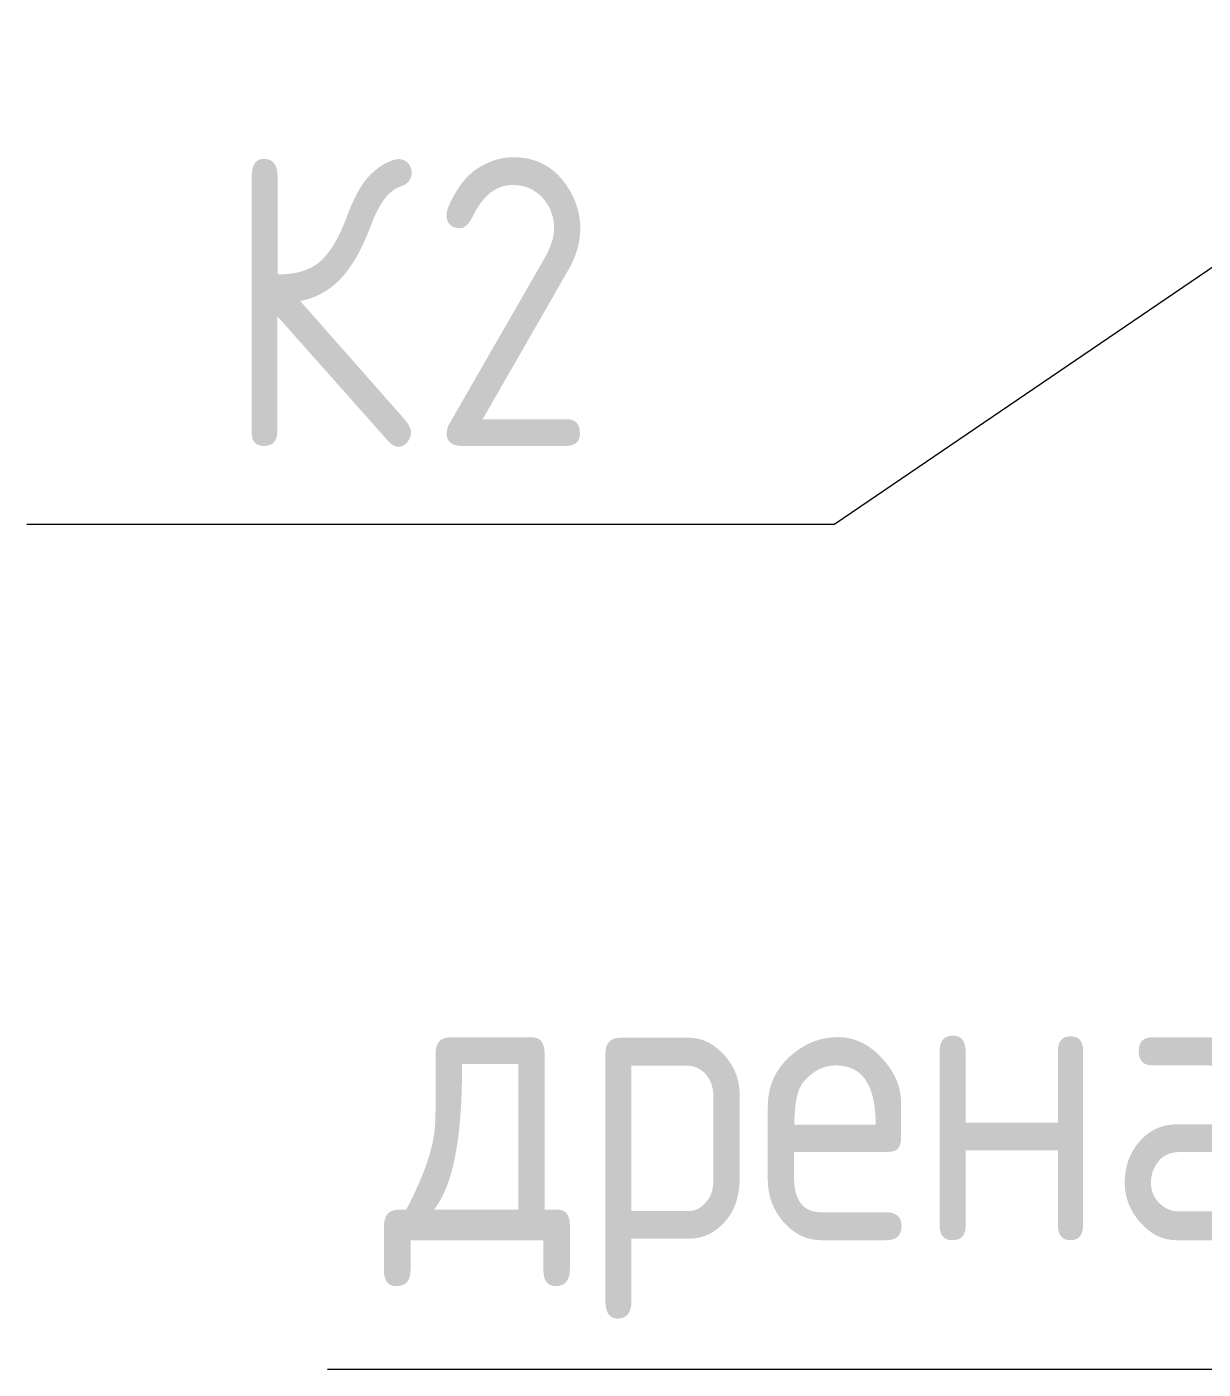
# Model space of a CAD drawing. Header units: millimetres. Extents: x -88595 to 880822, y -1054509 to -148035.
# Drawn here: x 430146 to 431165, y -245897 to -244734 of the extents above; entities that cross this region are included whole.
import ezdxf

# ---------------------------------------------------------------- set-up
doc = ezdxf.new("R2010")
doc.units = ezdxf.units.MM
doc.layers.add('Аннотация', color=7, linetype='Continuous', lineweight=20)
doc.layers.add('Марки', color=7, linetype='Continuous', lineweight=20)
doc.styles.add('$5$GOST Common', font='GOST_Common.ttf', dxfattribs={"width": 0.9, "height": 250})

# ---------------------------------------------------------------- blocks, each defined once
blk = doc.blocks.new('$0$ADSK_M_Оборудование1 - ADSK_Марка_15-3198495-В_Координация_3 этаж ОВ3')
at = {"layer": 'Марки'}
blk.add_line((-3.5, 0), (3.5, 0), dxfattribs=at)
blk = doc.blocks.new('$0$ADSK_Аннотация_Текст_сВыноской - Текст с выноской-3264166-В_Координация_3 этаж ОВ3')
at = {"layer": 'Аннотация'}
blk.add_line((-8, 0), (8, 0), dxfattribs=at)

msp = doc.modelspace()

# ---------------------------------------------------------------- linework, layer by layer
at = {"layer": 'Марки'}
msp.add_line((431478.5, -244734.4), (430845.5, -245165.1), dxfattribs=at)

# ---------------------------------------------------------------- block references
at = {"layer": 'Аннотация', "xscale": 100, "yscale": 100, "zscale": 100}
msp.add_blockref('$0$ADSK_Аннотация_Текст_сВыноской - Текст с выноской-3264166-В_Координация_3 этаж ОВ3', (431206, -245896.7), dxfattribs=at)
at = {"layer": 'Марки', "xscale": 99.99999999999993, "yscale": 99.99999999999993, "zscale": 99.99999999999993}
msp.add_blockref('$0$ADSK_M_Оборудование1 - ADSK_Марка_15-3198495-В_Координация_3 этаж ОВ3', (430495.5, -245165.1), dxfattribs=at)

# ---------------------------------------------------------------- texts
at = {"layer": 'Аннотация', "lineweight": 9, "insert": (430454.9, -245535), "char_height": 250, "width": 1847.088, "attachment_point": 1, "style": '$5$GOST Common'}
msp.add_mtext('дренажный', dxfattribs=at)
at = {"layer": 'Марки', "lineweight": 9, "char_height": 250, "attachment_point": 1, "style": '$5$GOST Common'}
for s, insert, width in [('\\fGOST Common|b0|i0|c204|p34|;\\W.9;К', (430315.2, -244847.3), 216.456), ('\\fGOST Common|b0|i0|c204|p34|;\\W.9;2', (430493.8, -244847.3), 194.81)]:
    msp.add_mtext(s, dxfattribs=dict(at, insert=insert, width=width))

doc.saveas('drawing.dxf')
